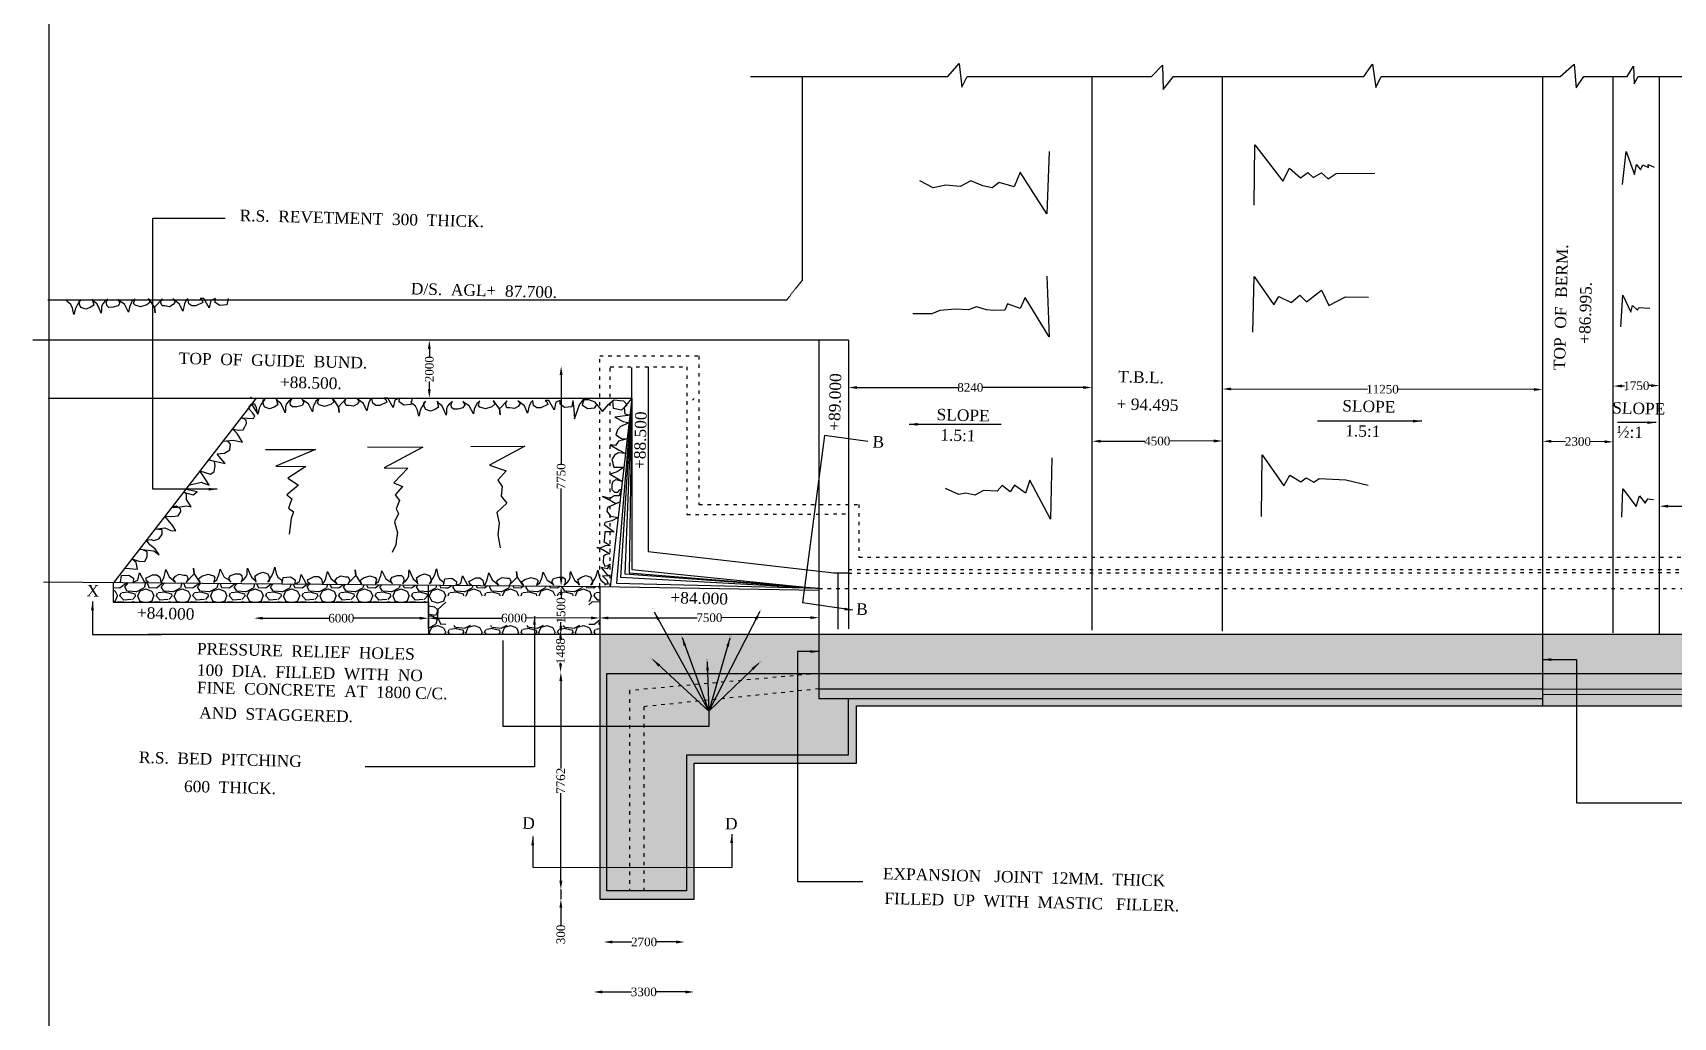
# Model space of a CAD drawing. Header units: millimetres. Extents: x 4961 to 197786, y 4930 to 111590.
# Drawn here: x 4961 to 62087, y 38683 to 72947 of the extents above; entities that cross this region are included whole.
import ezdxf

# ---------------------------------------------------------------- set-up
doc = ezdxf.new("R2010")
doc.units = ezdxf.units.MM
doc.linetypes.add('ACAD_ISO02W100', pattern=[15, 12, -3])
doc.linetypes.add('ACAD_ISO03W100', pattern=[30, 12, -18])
for name, color, linetype in [('DIM', 5, 'Continuous'), ('DOT LINE', 3, 'Continuous'), ('dwg', 20, 'Continuous'), ('HATCH', 2, 'Continuous'), ('TEXT', 7, 'Continuous')]:
    doc.layers.add(name, color=color, linetype=linetype)
doc.layers.add('TITLE', color=7, linetype='Continuous', lineweight=30)
doc.styles.get("Standard").update_dxf_attribs({"font": 'TIMES.TTF', "height": 300})
doc.dimstyles.new('ISO-25', dxfattribs={"dimtxt": 300, "dimasz": 300, "dimexe": 1.265, "dimexo": 0.625, "dimtad": 0, "dimdec": 1, "dimtxsty": 'Standard', "dimcen": 2.5, "dimse1": 1, "dimse2": 1, "dimclre": 5, "dimclrt": 4, "dimadec": 0, "dimazin": 0, "dimtfac": 1, "dimtdec": 1, "dimtmove": 0, "dimatfit": 3, "dimfxl": 1, "dimarcsym": 0})
pattern_1 = [(228.0128, (914.4, 1270), (-10160.00863, -11430.01404), [170.86, -16915.25]), (184.9697, (800.1, 1143), (15240.024653, 1269.99104), [293.202, -29027]), (132.5104, (508, 1117.6), (12699.99076, -13970.01365), [206.74, -20467.35]), (267.2737, (12.7, 800.1), (1269.994485, 25399.991827), [267.002, -26433.2]), (292.8337, (0, 533.4), (-6350.01803, 15240.008665), [261.817, -25919.9]), (357.2737, (101.6, 292.1), (-25399.991827, 1269.994485), [267.002, -26433.2]), (37.6942, (368.3, 279.4), (-16510.01043, -12699.98868), [353.097, -34956.55]), (72.2553, (647.7, 495.3), (8890.017783, 27940.008103), [333.36, -33002.65]), (121.4296, (749.3, 812.8), (-10160.00262, 16509.98058), [267.906, -26522.75]), (175.2364, (609.6, 1041.4), (13969.98903, -1269.98808), [305.856, -14986.95]), (222.3974, (304.8, 1066.8), (-15240.00046, -13969.981825), [395.539, -39158.4]), (138.8141, (1270, 787.4), (-8889.99434, 7619.98828), [135.002, -13365.3]), (171.4692, (1168.4, 876.3), (16509.9748, -2540.0064), [256.841, -25427.3]), (225, (914.4, 914.4), (-3e-13, -1269.999), [179.605, -1616.445]), (203.1986, (825.5, 1066.8), (6350.0214, 2540.01114), [96.72, -9575.3]), (291.8014, (736.6, 1028.7), (-1270.0009, 3810.0025), [136.783, -6702.4]), (30.9638, (787.4, 901.7), (3809.996, 2540.002), [222.16, -7183.15]), (161.5651, (977.9, 1016), (2540.0012, -1269.998), [160.643, -3855.45]), (16.3895, (0, 1028.7), (12700.00701, 3809.992075), [225.044, -22279.4]), (70.3462, (215.9, 1092.2), (-5079.98584, -13969.98024), [188.8, -18691.1]), (293.1986, (977.9, 1270), (-2540.01114, 6350.0214), [193.44, -9478.6]), (343.6105, (1054.1, 1092.2), (-12700.00701, 3809.992075), [225.044, -22279.4]), (339.444, (0, 241.3), (-6350.0079, 2539.9969), [217.018, -10633.85]), (294.7751, (203.2, 165.1), (-6349.9852, 13969.99351), [181.836, -18001.8]), (66.8014, (990.6, 0), (2540.01114, 6350.0214), [193.44, -9478.6]), (17.354, (1066.8, 177.8), (-16510.00089, -5079.99234), [212.892, -21076.2]), (69.444, (368.3, 0), (-2539.9969, -6350.0079), [108.51, -10742.4]), (101.3099, (914.4, 0), (-1269.9937, 5079.9837), [64.758, -6411]), (165.9638, (901.7, 63.5), (3810.0027, -1269.9978), [261.817, -4974.525]), (186.009, (647.7, 127), (12699.98127, 1269.997034), [242.633, -24020.7]), (303.6901, (787.4, 787.4), (-1270.0004, 2539.9975), [183.162, -4395.89]), (353.1572, (889, 635), (21590.00893, -2540.011376), [319.779, -31658]), (60.9454, (1206.5, 596.9), (-5079.98818, -8889.9788), [130.754, -12944.7]), (90, (1270, 711.2), (-1270, 1270), [76.2, -1193.8]), (120.2564, (622.3, 165.1), (5079.98923, -8889.99552), [176.434, -17466.95]), (48.0128, (533.4, 317.5), (10160.00863, 11430.01404), [341.721, -16744.4]), (0, (762, 571.5), (1270, 1270), [330.2, -939.8]), (325.3048, (1092.2, 571.5), (-12699.978, 8890.00085), [200.805, -19879.65]), (254.0546, (1257.3, 457.2), (-1270.00324, -5080.0121), [184.915, -9060.85]), (207.646, (1206.5, 279.4), (-24129.991525, -12700.007987), [301.072, -29806.25]), (175.4261, (939.8, 139.7), (-16510.003802, 1269.993856), [318.514, -31532.9]), (175.4261, (939.8, 139.7), (-16510.003802, 1269.993856), [318.514, -31532.9])]
pattern_2 = [(50, (0, 0), (546.554, -47.8173), [57.15, -628.65]), (355, (0, 0), (-105.7285, 573.17), [45.72, -502.92]), (100.451, (45.55, -4), (440.8275, 525.35), [48.57, -534.27]), (46.1842, (0, 152.4), (813.237, -126.127), [85.725, -942.975]), (96.6356, (67.8, 141.9), (712.213, 742.277), [72.855, -801.405]), (351.184, (0, 152.4), (712.214, 742.275), [68.58, -754.38]), (21, (76.2, 114.3), (454.8446, -306.7966), [57.15, -628.65]), (326, (76.2, 114.3), (185.406, 552.564), [45.72, -502.92]), (71.4514, (114.1, 88.73), (640.2495, 245.7686), [48.57, -534.27]), (37.5, (0, 0), (9.2658, 253.6651), [0, -496.824, 0, -510.54, 0, -504.825]), (7.5, (0, 0), (200.459, 300.5417), [0, -291.084, 0, -485.394, 0, -192.405]), (327.5, (-169.93, 0), (406.7718, -17.18623), [0, -190.5, 0, -594.36, 0, -788.67]), (317.5, (-246.13, 0), (444.3875, 76.2795), [0, -247.65, 0, -394.716, 0, -560.07])]

# ---------------------------------------------------------------- blocks, each defined once
blk = doc.blocks.new('*D42')
at = {"layer": 'Defpoints', "color": 0}
for p in [(18770, 62244), (18770, 60234), (18770, 60234)]:
    blk.add_point(p, dxfattribs=at)
at = {"layer": 'DIM', "color": 0, "lineweight": -2}
for p, q in [((18770, 61944), (18770, 61670)), ((18770, 60534), (18770, 60808))]:
    blk.add_line(p, q, dxfattribs=at)
at = {"layer": 'DIM', "color": 0}
for points in [[(18720, 61944), (18820, 61944), (18770, 62244)], [(18720, 60534), (18820, 60534), (18770, 60234)]]:
    blk.add_solid(points, dxfattribs=at)
at = {"layer": 'DIM', "color": 4, "insert": (18770, 61239), "char_height": 300, "attachment_point": 5, "rotation": 90}
blk.add_mtext('2000', dxfattribs=at)
blk = doc.blocks.new('*D43')
at = {"layer": 'Defpoints', "color": 0}
for p in [(12670, 52570), (18737, 52570), (18737, 52570)]:
    blk.add_point(p, dxfattribs=at)
at = {"layer": 'DIM', "color": 0, "lineweight": -2}
for p, q in [((12970, 52570), (15277, 52570)), ((18437, 52570), (16130, 52570))]:
    blk.add_line(p, q, dxfattribs=at)
at = {"layer": 'DIM', "color": 0}
for points in [[(12970, 52620), (12970, 52520), (12670, 52570)], [(18437, 52620), (18437, 52520), (18737, 52570)]]:
    blk.add_solid(points, dxfattribs=at)
at = {"layer": 'DIM', "color": 4, "insert": (15704, 52570), "char_height": 300, "attachment_point": 5}
blk.add_mtext('6000', dxfattribs=at)
blk = doc.blocks.new('*D44')
at = {"layer": 'Defpoints', "color": 0}
for p in [(18737, 52570), (24703, 52580), (24703, 52580)]:
    blk.add_point(p, dxfattribs=at)
at = {"layer": 'DIM', "color": 0, "lineweight": -2}
for p, q in [((19037, 52571), (21294, 52574)), ((24403, 52579), (22147, 52576))]:
    blk.add_line(p, q, dxfattribs=at)
at = {"layer": 'DIM', "color": 0}
for points in [[(19037, 52621), (19037, 52521), (18737, 52570)], [(24403, 52629), (24404, 52529), (24703, 52580)]]:
    blk.add_solid(points, dxfattribs=at)
at = {"layer": 'DIM', "color": 4, "insert": (21720, 52575), "char_height": 300, "attachment_point": 5, "rotation": 0.096}
blk.add_mtext('6000', dxfattribs=at)
blk = doc.blocks.new('*D45')
at = {"layer": 'Defpoints', "color": 0}
for p in [(23360, 61340), (23360, 61340), (23360, 53681)]:
    blk.add_point(p, dxfattribs=at)
at = {"layer": 'DIM', "color": 0, "lineweight": -2}
for p, q in [((23360, 61040), (23360, 57938)), ((23360, 53981), (23360, 57083))]:
    blk.add_line(p, q, dxfattribs=at)
at = {"layer": 'DIM', "color": 0}
for points in [[(23310, 61040), (23410, 61040), (23360, 61340)], [(23310, 53981), (23410, 53981), (23360, 53681)]]:
    blk.add_solid(points, dxfattribs=at)
at = {"layer": 'DIM', "color": 4, "insert": (23360, 57510), "char_height": 300, "attachment_point": 5, "rotation": 90}
blk.add_mtext('7750', dxfattribs=at)
blk = doc.blocks.new('*D46')
at = {"layer": 'Defpoints', "color": 0}
for p in [(23360, 53681), (23360, 53681), (23350, 52000)]:
    blk.add_point(p, dxfattribs=at)
at = {"layer": 'DIM', "color": 0, "lineweight": -2}
for p, q in [((23358, 53381), (23357, 53250)), ((23352, 52300), (23353, 52431))]:
    blk.add_line(p, q, dxfattribs=at)
at = {"layer": 'DIM', "color": 0}
for points in [[(23308, 53381), (23408, 53380), (23360, 53681)], [(23302, 52300), (23402, 52300), (23350, 52000)]]:
    blk.add_solid(points, dxfattribs=at)
at = {"layer": 'DIM', "color": 4, "insert": (23355, 52840), "char_height": 300, "attachment_point": 5, "rotation": 89.6591}
blk.add_mtext('1500', dxfattribs=at)
blk = doc.blocks.new('*D47')
at = {"layer": 'Defpoints', "color": 0}
for p in [(23351, 52158), (23340, 50690), (23351, 50690)]:
    blk.add_point(p, dxfattribs=at)
at = {"layer": 'DIM', "color": 0, "lineweight": -2}
for p, q in [((23340, 51858), (23340, 51829)), ((23340, 50990), (23340, 51019))]:
    blk.add_line(p, q, dxfattribs=at)
at = {"layer": 'DIM', "color": 0}
for points in [[(23290, 51858), (23390, 51858), (23340, 52158)], [(23290, 50990), (23390, 50990), (23340, 50690)]]:
    blk.add_solid(points, dxfattribs=at)
at = {"layer": 'DIM', "color": 4, "insert": (23340, 51424), "char_height": 300, "attachment_point": 5, "rotation": 90}
blk.add_mtext('1488', dxfattribs=at)
blk = doc.blocks.new('*D48')
at = {"layer": 'Defpoints', "color": 0}
for p in [(23340, 50690), (23340, 43130), (23350, 43130)]:
    blk.add_point(p, dxfattribs=at)
at = {"layer": 'DIM', "color": 0, "lineweight": -2}
for p, q in [((23350, 50390), (23350, 47336)), ((23350, 43430), (23350, 46484))]:
    blk.add_line(p, q, dxfattribs=at)
at = {"layer": 'DIM', "color": 0}
for points in [[(23300, 50390), (23400, 50390), (23350, 50690)], [(23300, 43430), (23400, 43430), (23350, 43130)]]:
    blk.add_solid(points, dxfattribs=at)
at = {"layer": 'DIM', "color": 4, "insert": (23350, 46910), "char_height": 300, "attachment_point": 5, "rotation": 90}
blk.add_mtext('7762', dxfattribs=at)
blk = doc.blocks.new('*D49')
at = {"layer": 'Defpoints', "color": 0}
for p in [(23350, 43130), (23350, 42790), (23350, 42790)]:
    blk.add_point(p, dxfattribs=at)
at = {"layer": 'DIM', "color": 0, "lineweight": -2}
for p, q in [((23350, 43430), (23350, 43730)), ((23350, 43130), (23350, 42790)), ((23350, 42490), (23350, 41880))]:
    blk.add_line(p, q, dxfattribs=at)
at = {"layer": 'DIM', "color": 0}
for points in [[(23300, 43430), (23400, 43430), (23350, 43130)], [(23300, 42490), (23400, 42490), (23350, 42790)]]:
    blk.add_solid(points, dxfattribs=at)
at = {"layer": 'DIM', "color": 4, "insert": (23350, 41564), "char_height": 300, "attachment_point": 5, "rotation": 90}
blk.add_mtext('300', dxfattribs=at)
blk = doc.blocks.new('*D50')
at = {"layer": 'Defpoints', "color": 0}
for p in [(24840, 41300), (27660, 41300), (27660, 41300)]:
    blk.add_point(p, dxfattribs=at)
at = {"layer": 'DIM', "color": 0, "lineweight": -2}
for p, q in [((25140, 41300), (25819, 41300)), ((27360, 41300), (26681, 41300))]:
    blk.add_line(p, q, dxfattribs=at)
at = {"layer": 'DIM', "color": 0}
for points in [[(25140, 41350), (25140, 41250), (24840, 41300)], [(27360, 41350), (27360, 41250), (27660, 41300)]]:
    blk.add_solid(points, dxfattribs=at)
at = {"layer": 'DIM', "color": 4, "insert": (26250, 41300), "char_height": 300, "attachment_point": 5}
blk.add_mtext('2700', dxfattribs=at)
blk = doc.blocks.new('*D51')
at = {"layer": 'Defpoints', "color": 0}
for p in [(24490, 39580), (27990, 39580), (27990, 39560)]:
    blk.add_point(p, dxfattribs=at)
at = {"layer": 'DIM', "color": 0, "lineweight": -2}
for p, q in [((24790, 39560), (25813, 39560)), ((27690, 39560), (26667, 39560))]:
    blk.add_line(p, q, dxfattribs=at)
at = {"layer": 'DIM', "color": 0}
for points in [[(24790, 39610), (24790, 39510), (24490, 39560)], [(27690, 39610), (27690, 39510), (27990, 39560)]]:
    blk.add_solid(points, dxfattribs=at)
at = {"layer": 'DIM', "color": 4, "insert": (26240, 39560), "char_height": 300, "attachment_point": 5}
blk.add_mtext('3300', dxfattribs=at)
blk = doc.blocks.new('*D52')
at = {"layer": 'Defpoints', "color": 0}
for p in [(24703, 52580), (32340, 52590), (32340, 52590)]:
    blk.add_point(p, dxfattribs=at)
at = {"layer": 'DIM', "color": 0, "lineweight": -2}
for p, q in [((25003, 52580), (28094, 52584)), ((32040, 52590), (28949, 52585))]:
    blk.add_line(p, q, dxfattribs=at)
at = {"layer": 'DIM', "color": 0}
for points in [[(25003, 52630), (25004, 52530), (24703, 52580)], [(32040, 52640), (32040, 52540), (32340, 52590)]]:
    blk.add_solid(points, dxfattribs=at)
at = {"layer": 'DIM', "color": 4, "insert": (28522, 52585), "char_height": 300, "attachment_point": 5, "rotation": 0.075}
blk.add_mtext('7500', dxfattribs=at)
blk = doc.blocks.new('*D53')
at = {"layer": 'Defpoints', "color": 0}
for p in [(33368, 60600), (41850, 60600), (41850, 60600)]:
    blk.add_point(p, dxfattribs=at)
at = {"layer": 'DIM', "color": 0, "lineweight": -2}
for p, q in [((33668, 60600), (37187, 60600)), ((41550, 60600), (38031, 60600))]:
    blk.add_line(p, q, dxfattribs=at)
at = {"layer": 'DIM', "color": 0}
for points in [[(33668, 60650), (33668, 60550), (33368, 60600)], [(41550, 60650), (41550, 60550), (41850, 60600)]]:
    blk.add_solid(points, dxfattribs=at)
at = {"layer": 'DIM', "color": 4, "insert": (37609, 60600), "char_height": 300, "attachment_point": 5}
blk.add_mtext('8240', dxfattribs=at)
blk = doc.blocks.new('*D54')
at = {"layer": 'Defpoints', "color": 0}
for p in [(41850, 58720), (46390, 58740), (46390, 58730)]:
    blk.add_point(p, dxfattribs=at)
at = {"layer": 'DIM', "color": 0, "lineweight": -2}
for p, q in [((42150, 58731), (43688, 58734)), ((46090, 58739), (44552, 58736))]:
    blk.add_line(p, q, dxfattribs=at)
at = {"layer": 'DIM', "color": 0}
for points in [[(42150, 58781), (42150, 58681), (41850, 58730)], [(46090, 58789), (46090, 58689), (46390, 58740)]]:
    blk.add_solid(points, dxfattribs=at)
at = {"layer": 'DIM', "color": 4, "insert": (44120, 58735), "char_height": 300, "attachment_point": 5, "rotation": 0.1262}
blk.add_mtext('4500', dxfattribs=at)
blk = doc.blocks.new('*D55')
at = {"layer": 'Defpoints', "color": 0}
for p in [(46390, 60550), (57540, 60530), (57540, 60530)]:
    blk.add_point(p, dxfattribs=at)
at = {"layer": 'DIM', "color": 0, "lineweight": -2}
for p, q in [((46690, 60549), (51445, 60541)), ((57240, 60531), (52485, 60539))]:
    blk.add_line(p, q, dxfattribs=at)
at = {"layer": 'DIM', "color": 0}
for points in [[(46690, 60599), (46690, 60499), (46390, 60550)], [(57240, 60581), (57240, 60481), (57540, 60530)]]:
    blk.add_solid(points, dxfattribs=at)
at = {"layer": 'DIM', "color": 4, "insert": (51965, 60540), "char_height": 300, "attachment_point": 5, "rotation": 359.8972}
blk.add_mtext('11250', dxfattribs=at)
blk = doc.blocks.new('*D56')
at = {"layer": 'Defpoints', "color": 0}
for p in [(57540, 58730), (60000, 58710), (60000, 58710)]:
    blk.add_point(p, dxfattribs=at)
at = {"layer": 'DIM', "color": 0, "lineweight": -2}
for p, q in [((57840, 58728), (58339, 58724)), ((59700, 58712), (59201, 58716))]:
    blk.add_line(p, q, dxfattribs=at)
at = {"layer": 'DIM', "color": 0}
for points in [[(57840, 58778), (57840, 58678), (57540, 58730)], [(59700, 58762), (59700, 58662), (60000, 58710)]]:
    blk.add_solid(points, dxfattribs=at)
at = {"layer": 'DIM', "color": 4, "insert": (58770, 58720), "char_height": 300, "attachment_point": 5, "rotation": 359.5342}
blk.add_mtext('2300', dxfattribs=at)
blk = doc.blocks.new('*D57')
at = {"layer": 'Defpoints', "color": 0}
for p in [(60000, 60650), (61610, 60670), (61610, 60670)]:
    blk.add_point(p, dxfattribs=at)
at = {"layer": 'DIM', "color": 0, "lineweight": -2}
for p, q in [((60300, 60654), (60395, 60655)), ((61310, 60666), (61215, 60665))]:
    blk.add_line(p, q, dxfattribs=at)
at = {"layer": 'DIM', "color": 0}
for points in [[(60299, 60704), (60301, 60604), (60000, 60650)], [(61309, 60716), (61311, 60616), (61610, 60670)]]:
    blk.add_solid(points, dxfattribs=at)
at = {"layer": 'DIM', "color": 4, "insert": (60805, 60660), "char_height": 300, "attachment_point": 5, "rotation": 0.7117}
blk.add_mtext('1750', dxfattribs=at)
blk = doc.blocks.new('*D61')
at = {"layer": 'Defpoints', "color": 0}
for p in [(61610, 56470), (69460, 56460), (69460, 56460)]:
    blk.add_point(p, dxfattribs=at)
at = {"layer": 'DIM', "color": 0, "lineweight": -2}
for p, q in [((61910, 56470), (65113, 56466)), ((69160, 56460), (65957, 56464))]:
    blk.add_line(p, q, dxfattribs=at)
at = {"layer": 'DIM', "color": 0}
for points in [[(61910, 56520), (61910, 56420), (61610, 56470)], [(69160, 56510), (69160, 56410), (69460, 56460)]]:
    blk.add_solid(points, dxfattribs=at)
at = {"layer": 'DIM', "color": 4, "insert": (65535, 56465), "char_height": 300, "attachment_point": 5, "rotation": 359.927}
blk.add_mtext('8000', dxfattribs=at)

msp = doc.modelspace()

# ---------------------------------------------------------------- hatches: boundary and pattern name
at = {"layer": 'HATCH', "ltscale": 15}
h = msp.add_hatch(dxfattribs=at)
h.set_pattern_fill('GRAVEL', color=256, scale=50, style=0)
h.set_pattern_definition(pattern_1)
h.paths.add_polyline_path([(7779.6, 53818.87), (7757.99, 53790.89), (7757.99, 53128.79), (18737.19, 53128.79), (18737.19, 53721.65)])
h = msp.add_hatch(dxfattribs=at)
h.set_pattern_fill('GRAVEL', color=256, scale=50, style=0)
h.set_pattern_definition(pattern_1)
h.paths.add_polyline_path([(19349.97, 53716.21), (18737.19, 53721.65), (18737.19, 52209.56), (18737.19, 52000), (19350, 52000)])
h.paths.add_polyline_path([(24703.45, 53668.71), (19349.97, 53716.21), (19349.97, 53350), (24330, 53350), (24330, 52320), (19349.99, 52320), (19350, 52000), (24703.45, 52000)])
h = msp.add_hatch(dxfattribs=at)
h.set_pattern_fill('AR-CONC', color=256, scale=3, style=0)
h.set_pattern_definition(pattern_2)
h.paths.add_polyline_path([(33350, 47800), (33350, 49780), (32340, 49780), (32340, 50110), (26240, 49490), (26240, 43080), (27720, 43080), (27720, 47800)], flags=17)
h.paths.add_polyline_path([(25740, 48800), (26240, 48800), (26240, 49490), (32340, 50110), (32340, 50640), (32230, 50640), (25740, 50050)])
h.paths.add_polyline_path([(25740, 50050), (32230, 50640), (24950, 50640), (24950, 48800), (25740, 48800)], flags=17)
h.paths.add_polyline_path([(24703.45, 48800), (24950, 48800), (24950, 50640), (32230, 50640), (32340, 50650), (32340, 52000), (24703.45, 52000)])
h.paths.add_polyline_path([(25740, 43080), (25740, 48800), (24950, 48800), (24950, 43080)], flags=17)
h.paths.add_polyline_path([(26240, 43080), (26240, 48800), (25740, 48800), (25740, 43080)], flags=17)
h.paths.add_polyline_path([(27990, 42790), (27990, 47530), (33650, 47530), (33650, 49520), (57450, 49520), (73710, 49520), (73710, 50640), (57370, 50640), (32470, 50640), (32340, 50640), (32340, 49780), (33350, 49780), (33350, 47800), (27720, 47800), (27720, 43080), (24950, 43080), (24950, 48800), (24703.45, 48800), (24703.45, 42790)])
h = msp.add_hatch(dxfattribs=at)
h.set_pattern_fill('AR-CONC', color=256, scale=3, style=0)
h.set_pattern_definition(pattern_2)
h.paths.add_polyline_path([(73710, 52000), (24703.45, 52000), (24703.45, 42790), (27990, 42790), (27990, 47530), (33650, 47530), (33650, 49520), (57450, 49520), (73710, 49520)])
h.paths.add_polyline_path([(62722.63, 49950.81), (62737.42, 50742.42), (63192.53, 50733.92), (63177.74, 49942.31)], flags=24)
h.paths.add_polyline_path([(63672.57, 50409), (63672.6, 49619.86), (63217.41, 49619.84), (63217.38, 50408.99)], flags=24)

# ---------------------------------------------------------------- linework, layer by layer
at = {"layer": 'DIM'}
for points in [[(9140, 66500), (11660, 66500)], [(34040, 58720), (32530, 58930), (31770, 53100)], [(28500, 49330), (28500, 48800), (21340, 48800), (21340, 51800)], [(58720, 46140), (79370, 46140)], [(31590, 43410), (33870, 43410)]]:
    msp.add_lwpolyline(points, dxfattribs=at)
at = {"layer": 'DOT LINE', "linetype": 'ACAD_ISO03W100', "ltscale": 10}
for points in [[(24703.45, 61700), (28160, 61700), (28160, 56530), (33730, 56530), (33730, 54700), (94460, 54700), (94460, 56620), (100330, 57270), (100330, 60420), (103650, 60420)], [(24703.45, 53668.71), (24703.45, 61700)], [(25071.99, 53662.59), (25071.99, 61320), (27740, 61320), (27740, 56180), (33368.01, 56200), (33368.01, 54270), (94790, 54270)], [(33368.01, 54140), (95839.99, 54181.83)], [(32340, 53609.77), (95838.71, 53609.77)], [(32340, 50650), (25740, 50050), (25740, 43080)], [(32340, 50110), (26240, 49490), (26240, 43080)]]:
    msp.add_lwpolyline(points, dxfattribs=at)
at = {"layer": 'dwg', "linetype": 'ACAD_ISO02W100'}
for points in [[(31750.08, 71429.31), (31750.08, 64322.3), (31201.83, 63636.96), (5477.31, 63636.96)], [(33368.01, 62244.35), (4960.84, 62244.35)], [(33368.01, 62244.35), (33368.01, 52187.32)], [(25825.15, 60234.46), (25825.15, 61295.8)]]:
    msp.add_lwpolyline(points, dxfattribs=at)
at = {"layer": 'dwg'}
for points in [[(24703.45, 53668.71), (24703.45, 42790), (27990, 42790), (27990, 47530), (33650, 47530), (33650, 49520), (57450, 49520), (73710, 49520), (73710, 71429.31)], [(29950.17, 71429.31), (36830, 71429.31)], [(37500, 71429.31), (43920, 71429.31)], [(41850, 52150), (41850, 71429.31)], [(44680, 71429.31), (51310, 71429.31)], [(46390, 52120), (46390, 71429.31)], [(51920, 71429.31), (58150, 71429.31)], [(57540, 71429.31), (57540, 49520)], [(58970, 71429.31), (60490, 71429.31)], [(60000, 52060), (60000, 71429.31)], [(60870, 71429.31), (65490, 71429.31)], [(61610, 52010), (61610, 71429.31)], [(32340, 62244.35), (32340, 49780), (57540, 49780)], [(26391.81, 61325.14), (26391.81, 54893.9), (32857.11, 54151.68)], [(5494.38, 60234.46), (25825.15, 60234.46)], [(12736.55, 60234.46), (7757.99, 53790.89), (7757.99, 53128.79), (18737.19, 53128.79), (18737.19, 52209.56), (18737.19, 53721.65)], [(25825.15, 60234.46), (25071.99, 53662.59)], [(25825.15, 60234.46), (25285.72, 53791.99), (32340, 53613.03)], [(25825.15, 60234.46), (25422.18, 54001.9), (32340, 53611.69)], [(25825.15, 60234.46), (25577.3, 54116.17), (32340, 53610.9)], [(25825.15, 60234.46), (25729.7, 54144.27), (32340, 53610.64)], [(25825.15, 60234.46), (25825.15, 54267.03), (32340, 53609.77)], [(5331.48, 53840.59), (24703.45, 53668.71)], [(32857.11, 54151.68), (33368.01, 54151.68)], [(33000, 54151.68), (33000, 52190)], [(24703.45, 53668.71), (32340, 53541.74)], [(94410, 52000), (8980, 52000)], [(33350, 49780), (33350, 47800), (27720, 47800), (27720, 43080), (24950, 43080), (24950, 50640), (32470, 50640), (57370, 50640), (95830, 50640)], [(32340, 50110), (57540, 50110)], [(57540, 50110), (73710, 50090)], [(57540, 49930), (73710, 49920)]]:
    msp.add_lwpolyline(points, dxfattribs=at)
at = {"layer": 'dwg', "ltscale": 15}
for points in [[(36830, 71429.31), (37220, 71880), (37310, 71050), (37500, 71429.31)], [(43920, 71429.31), (44300, 71820), (44330, 70970), (44680, 71429.31)], [(51310, 71429.31), (51620, 71860), (51730, 71040), (51920, 71429.31)], [(58150, 71429.31), (58640, 71850), (58710, 71030), (58970, 71429.31)], [(60490, 71429.31), (60710, 71790), (60730, 71170), (60870, 71429.31)], [(18737.19, 52209.56), (18737.19, 52000)]]:
    msp.add_lwpolyline(points, dxfattribs=at)
at = {"layer": 'HATCH'}
for points in [[(40360, 68820), (40270, 66650), (39340, 68100), (39140, 67590), (38620, 67740), (38370, 67550), (38040, 67620), (37630, 67800), (37260, 67600), (36760, 67640), (36320, 67550), (35850, 67800)], [(47490, 66950), (47520, 69050), (48490, 67780), (48730, 68230), (49110, 67900), (49360, 68090), (49550, 67910), (49840, 68070), (50070, 67860), (50350, 68050), (51700, 68060)], [(60320, 67670), (60450, 68820), (60740, 68020), (60810, 68360), (60950, 68180), (61030, 68350), (61230, 68260), (61220, 68360), (61420, 68270)], [(40280, 64480), (40360, 62360), (39520, 63730), (39350, 63350), (38900, 63510), (38810, 63290), (38420, 63280), (38170, 63310), (37830, 63410), (37550, 63300), (37090, 63330), (36550, 63280), (36270, 63170), (35610, 63160)], [(47450, 62530), (47500, 64470), (48180, 63480), (48350, 63770), (48780, 63560), (49080, 63820), (49320, 63580), (49840, 63990), (50090, 63450), (50680, 63760), (51480, 63740)], [(60260, 62710), (60330, 63820), (60610, 63220), (60670, 63450), (60840, 63290), (60890, 63380), (61270, 63360)], [(13070, 58440), (14810, 58440), (13420, 57860), (14470, 57850), (13840, 57450), (14210, 57200), (13810, 56870), (13980, 56730), (13870, 56400), (14040, 56270), (13960, 56040), (13890, 55500)], [(16620, 58540), (18540, 58520), (17200, 57810), (18020, 57790), (17530, 57280), (17840, 57160), (17580, 56860), (17730, 56670), (17610, 56380), (17700, 56210), (17560, 55920), (17660, 55540), (17630, 55340), (17600, 55120), (17470, 54860)], [(20220, 58550), (22100, 58560), (20860, 57900), (21450, 57700), (21160, 57370), (21310, 57160), (21270, 56820), (21470, 56570), (21120, 56250), (21200, 55880), (21150, 55470), (21240, 55020)], [(40450, 58150), (40400, 56020), (39680, 57380), (39530, 56920), (39150, 57200), (39000, 56970), (38720, 57190), (38550, 56990), (38070, 57020), (37770, 56850), (37450, 56920), (37210, 56880), (36740, 57080)], [(47750, 56110), (47770, 58260), (48530, 57180), (48740, 57550), (49120, 57320), (49300, 57460), (49570, 57310), (49760, 57430), (50690, 57390), (51470, 57200)], [(60300, 56090), (60330, 57070), (60800, 56460), (60910, 56830), (61110, 56580), (61210, 56720), (61400, 56700)]]:
    msp.add_lwpolyline(points, dxfattribs=at)
at = {"layer": 'HATCH', "ltscale": 15}
for points in [[(11761.81, 63699.73), (11723.18, 63476.57), (11473.3, 63455.04), (11312.63, 63564.05), (11321.82, 63697.03), (11162.21, 63633.13), (11103.8, 63372.77), (10921.82, 63694.58), (10791.83, 63693.78), (10852.09, 63651.23), (10882.64, 63561.41), (10643.38, 63439.94), (10503.38, 63439.08), (10392.9, 63518.41), (10361.83, 63691.14), (10302.16, 63637.85), (10242.96, 63507.49), (10184.49, 63257.12), (10072.96, 63506.44), (9841.84, 63687.95), (9922.47, 63585.52), (9853.09, 63485.09), (9723.52, 63414.3), (9563.34, 63443.31), (9463.34, 63442.7), (9422.73, 63542.45), (9442.12, 63642.57), (9471.85, 63685.68), (9203.59, 63401.11), (9224.82, 63201.23), (9203.59, 63401.11), (9022, 63660), (8981.86, 63682.67), (9042.55, 63570.12), (8933.11, 63479.45), (8713.54, 63408.1), (8523.18, 63466.93), (8472.81, 63526.62), (8512.01, 63656.87), (8521.87, 63679.85), (8412.38, 63596.25), (8323.61, 63395.71), (8294.65, 63225.52), (8152.94, 63504.66), (7992.33, 63603.68), (7921.88, 63676.17), (7992.7, 63543.68), (7933.31, 63443.31), (7753.62, 63392.21), (7603.62, 63391.29), (7533.26, 63450.86), (7522.58, 63560.79), (7542.21, 63620.91), (7571.89, 63674.02), (7462.46, 63580.42), (7392.95, 63500), (7353.57, 63399.75), (7354.24, 63289.75), (7344.86, 63189.69), (7284, 63329.32), (7202.96, 63498.83), (7112.47, 63578.28), (7031.9, 63670.7), (7062.65, 63547.97), (7083.14, 63468.09), (6963.64, 63387.36), (6804.01, 63326.38), (6633.64, 63385.33), (6593.15, 63465.09), (6572.48, 63574.96), (6582.11, 63635.02), (6631.91, 63668.25), (6513.03, 63484.6), (6443.83, 63354.17), (6395.12, 63143.87), (6343.77, 63363.55), (6282.97, 63493.18), (6152.36, 63592.38), (6131.91, 63665.18)], [(10397.19, 57206.72), (10820, 57310), (11100, 57200), (11010, 57350), (10774.55, 57695.12), (11150, 57580), (11280, 57680), (11310, 57880), (11290, 58030), (11072.74, 58081.06), (11510, 57990), (11660, 57950), (11450, 58200), (11380, 58290), (11640, 58320), (11820, 58430), (11850, 58630), (11760, 58720), (11576.33, 58732.83), (11950, 58770), (12260, 58700), (12080, 59000), (11990, 59090), (11907.73, 59161.75), (12110, 59110), (12290, 59130), (12350, 59230), (12400, 59350), (12390, 59460), (12310, 59510), (12201.53, 59542), (12650, 59520), (12690, 59610), (12610, 59720), (12510, 59830), (12499.72, 59927.94), (12574.71, 60025), (12800.15, 59676.04)], [(12570, 60234.46), (12559.78, 60270.86)], [(18166.84, 60231.91), (18128.21, 60008.75), (17878.34, 59987.21), (17717.67, 60096.23), (17726.85, 60229.21), (17567.24, 60165.31), (17508.84, 59904.94), (17326.86, 60226.75), (17196.86, 60225.95), (17257.12, 60183.4), (17287.67, 60093.59), (17048.41, 59972.12), (16908.42, 59971.26), (16797.93, 60050.58), (16766.87, 60223.32), (16707.19, 60170.03), (16647.99, 60039.66), (16589.53, 59789.3), (16478, 60038.62), (16246.88, 60220.12), (16327.51, 60117.7), (16258.12, 60017.27), (16128.55, 59946.47), (15968.37, 59975.49), (15868.37, 59974.88), (15827.76, 60074.63), (15847.15, 60174.75), (15876.88, 60217.85), (15608.63, 59933.28), (15629.85, 59733.41), (15608.63, 59933.28), (15427.03, 60192.17), (15386.89, 60214.85), (15447.59, 60102.3), (15338.14, 60011.62), (15118.57, 59940.27), (14928.21, 59999.11), (14877.84, 60058.8), (14917.04, 60189.04), (14926.9, 60212.02), (14817.41, 60128.43), (14728.64, 59927.88), (14699.69, 59757.7), (14557.97, 60036.84), (14397.36, 60135.85), (14326.91, 60208.34), (14397.73, 60075.85), (14338.34, 59975.49), (14158.65, 59924.38), (14008.66, 59923.46), (13938.29, 59983.03), (13927.61, 60092.97), (13947.25, 60153.09), (13976.92, 60206.19), (13867.49, 60112.6), (13797.98, 60032.17), (13758.6, 59931.93), (13759.27, 59821.93), (13749.89, 59721.87), (13689.03, 59861.5), (13607.99, 60031.01), (13517.5, 60110.45), (13436.93, 60202.88), (13467.68, 60080.15), (13488.17, 60000.27), (13368.67, 59919.54), (13209.04, 59858.55), (13038.67, 59917.51), (12998.18, 59997.26), (12977.51, 60107.14), (12987.14, 60167.2), (13036.94, 60200.43), (12918.06, 60016.77), (12848.86, 59886.34), (12800.15, 59676.04), (12748.8, 59895.73), (12688.01, 60025.36), (12574.71, 60025)], [(23770.71, 60153.2), (23732.08, 59930.04), (23482.21, 59908.5), (23321.53, 60017.52), (23330.72, 60150.5), (23171.11, 60086.6), (23112.7, 59826.23), (22930.73, 60148.04), (22800.73, 60147.24), (22860.99, 60104.69), (22891.54, 60014.88), (22652.28, 59893.41), (22512.29, 59892.55), (22401.8, 59971.87), (22370.74, 60144.61), (22311.06, 60091.32), (22251.86, 59960.95), (22193.4, 59710.59), (22081.86, 59959.91), (21850.75, 60141.41), (21931.38, 60038.99), (21861.99, 59938.56), (21732.42, 59867.76), (21572.24, 59896.78), (21472.24, 59896.17), (21431.63, 59995.92), (21451.02, 60096.04), (21480.75, 60139.14), (21212.49, 59854.57), (21233.72, 59654.7), (21212.49, 59854.57), (21030.9, 60113.46), (20990.76, 60136.14), (21051.45, 60023.59), (20942.01, 59932.91), (20722.44, 59861.56), (20532.08, 59920.4), (20481.71, 59980.09), (20520.91, 60110.33), (20530.77, 60133.31), (20421.28, 60049.72), (20332.51, 59849.17), (20303.55, 59678.99), (20161.84, 59958.13), (20001.23, 60057.14), (19930.78, 60129.63), (20001.6, 59997.14), (19942.21, 59896.78), (19762.52, 59845.67), (19612.52, 59844.75), (19542.16, 59904.32), (19531.48, 60014.26), (19551.11, 60074.38), (19580.79, 60127.48), (19471.36, 60033.89), (19401.85, 59953.46), (19362.47, 59853.22), (19363.14, 59743.22), (19353.76, 59643.16), (19292.9, 59782.79), (19211.86, 59952.3), (19121.37, 60031.74), (19040.8, 60124.17), (19071.55, 60001.44), (19092.04, 59921.56), (18972.54, 59840.83), (18812.91, 59779.84), (18642.54, 59838.8), (18602.05, 59918.55), (18581.38, 60028.43), (18591.01, 60088.49), (18640.81, 60121.72), (18521.93, 59938.06), (18452.73, 59807.63), (18404.02, 59597.33), (18352.67, 59817.02), (18291.87, 59946.65), (18161.26, 60045.85), (18140.82, 60118.65)], [(23770.71, 60153.2), (23800, 59850), (23820, 59510), (24000, 60000), (24170, 60234.46), (24090, 60000), (24280, 59870), (24530, 59890), (24600, 60010), (24540, 60090), (24330, 60170), (24149.26, 60173.67)], [(25825.15, 60234.46), (25560, 59905), (25580, 59690), (25775.34, 59639.55), (25230, 59570), (25520, 59420), (25725.87, 59368.18), (25430, 59240), (25320, 59130), (25270, 58950), (25460, 58820), (25662.88, 58818.52), (25360, 58730), (25250, 58580), (25071.99, 58610), (25380, 58420), (25603.41, 58299.61), (25360, 58330), (25220, 58240), (25130, 58090), (25190, 57830), (25490, 57830), (25549.86, 57832.31), (25310, 57670), (25071.99, 57590), (25300, 57440), (25492, 57327.48), (25260, 57390), (25160, 57330), (25130, 57210), (25120, 57050), (25220, 56960), (25330, 56960), (25410, 57050), (25461.72, 57063.24), (25380, 56830), (25210, 56830), (25071.99, 56740), (24800, 56810), (25130, 56640), (25260, 56560), (25410.52, 56616.5), (24980, 56420), (24950, 56300), (25080, 56120), (25348.3, 56073.63), (25120, 55960), (24890, 55900), (24860, 55830), (25210, 55580), (24960, 55580), (24880, 55580), (24870, 55370), (24850, 55240), (25071.99, 55100), (24890, 55090), (24720, 55010), (24600, 55030), (24810, 54960), (25060, 54810), (24930, 54790), (24840, 54730), (24820, 54520), (24880, 54380), (24990, 54410), (25071.99, 54460), (24960, 54290), (24750, 54330), (24950, 54090), (25071.99, 54030), (24800, 54050), (24950, 53890), (25000, 53760), (24884.61, 53755.1)], [(24600, 60010), (24800, 59760), (25010, 60010), (25190, 60170), (25530, 60140), (25660, 60000), (25460, 59810), (25180, 59870), (25164.55, 60147.38)], [(27990.41, 60215.55), (27930.73, 60162.27)], [(8160.52, 54311.87), (8610, 54280), (8560, 54510), (8409.23, 54633.77), (8650, 54560), (8860, 54550), (8940, 54720), (8940, 54880), (8790, 54950), (8672.02, 54973.89), (9180, 54910), (9360, 54780), (9220, 54990), (9040, 55120), (8915.02, 55288.4), (9080, 55310), (9180, 55280), (9350, 55330), (9460, 55480), (9460, 55650), (9211.45, 55672.06), (9560, 55720), (9770, 55620), (9940, 55610), (9840, 55790), (9680, 55980), (9557.37, 56119.76), (9800, 56110), (10020, 56130), (10120, 56280), (10100, 56380), (9960, 56470), (9798.16, 56431.42), (10004.98, 56441.08), (10330, 56480), (10470, 56450), (10310, 56700), (10310, 56900), (10206.31, 56959.67), (10420, 56900), (10540, 56860), (10690, 56970), (10260, 57060)], [(8014.61, 53828.64), (8054.61, 54051.56), (8304.61, 54071.56), (8464.61, 53961.56), (8454.61, 53828.64), (8614.61, 53891.56), (8674.61, 54151.56), (8854.61, 53828.64), (8984.61, 53828.64), (8924.61, 53871.56), (8894.61, 53961.56), (9134.61, 54081.56), (9274.61, 54081.56), (9384.61, 54001.56), (9414.61, 53828.64), (9474.61, 53881.56), (9534.61, 54011.56), (9594.61, 54261.56), (9704.61, 54011.56), (9934.61, 53828.64), (9854.61, 53931.56), (9924.61, 54031.56), (10054.61, 54101.56), (10214.61, 54071.56), (10314.61, 54071.56), (10354.61, 53971.56), (10334.61, 53871.56), (10304.61, 53828.64), (10574.61, 54111.56), (10554.61, 54311.56), (10574.61, 54111.56), (10754.61, 53851.56), (10794.61, 53828.64), (10734.61, 53941.56), (10844.61, 54031.56), (11064.61, 54101.56), (11254.61, 54041.56), (11304.61, 53981.56), (11264.61, 53851.56), (11254.61, 53828.64), (11364.61, 53911.56), (11454.61, 54111.56), (11484.61, 54281.56), (11624.61, 54001.56), (11784.61, 53901.56), (11854.61, 53828.64), (11784.61, 53961.56), (11844.61, 54061.56), (12024.61, 54111.56), (12174.61, 54111.56), (12244.61, 54051.56), (12254.61, 53941.56), (12234.61, 53881.56), (12204.61, 53828.64), (12314.61, 53921.56), (12384.61, 54001.56), (12424.61, 54101.56), (12424.61, 54211.56), (12434.61, 54311.56), (12494.61, 54171.56), (12574.61, 54001.56), (12664.61, 53921.56), (12744.61, 53828.64), (12714.61, 53951.56), (12694.61, 54031.56), (12814.61, 54111.56), (12974.61, 54171.56), (13144.61, 54111.56), (13184.61, 54031.56), (13204.61, 53921.56), (13194.61, 53861.56), (13144.61, 53828.64), (13264.61, 54011.56), (13334.61, 54141.56), (13384.61, 54351.56), (13434.61, 54131.56), (13494.61, 54001.56), (13624.61, 53901.56), (13644.61, 53828.64)], [(13644.61, 53768.64), (13684.61, 53991.56), (13934.61, 54011.56), (14094.61, 53901.56), (14084.61, 53768.64), (14244.61, 53831.56), (14304.61, 54091.56), (14484.61, 53768.64), (14614.61, 53768.64), (14554.61, 53811.56), (14524.61, 53901.56), (14764.61, 54021.56), (14904.61, 54021.56), (15014.61, 53941.56), (15044.61, 53768.64), (15104.61, 53821.56), (15164.61, 53951.56), (15224.61, 54201.56), (15334.61, 53951.56), (15564.61, 53768.64), (15484.61, 53871.56), (15554.61, 53971.56), (15684.61, 54041.56), (15844.61, 54011.56), (15944.61, 54011.56), (15984.61, 53911.56), (15964.61, 53811.56), (15934.61, 53768.64), (16204.61, 54051.56), (16184.61, 54251.56), (16204.61, 54051.56), (16384.61, 53791.56), (16424.61, 53768.64), (16364.61, 53881.56), (16474.61, 53971.56), (16694.61, 54041.56), (16884.61, 53981.56), (16934.61, 53921.56), (16894.61, 53791.56), (16884.61, 53768.64), (16994.61, 53851.56), (17084.61, 54051.56), (17114.61, 54221.56), (17254.61, 53941.56), (17414.61, 53841.56), (17484.61, 53768.64), (17414.61, 53901.56), (17474.61, 54001.56), (17654.61, 54051.56), (17804.61, 54051.56), (17874.61, 53991.56), (17884.61, 53881.56), (17864.61, 53821.56), (17834.61, 53768.64), (17944.61, 53861.56), (18014.61, 53941.56), (18054.61, 54041.56), (18054.61, 54151.56), (18064.61, 54251.56), (18124.61, 54111.56), (18204.61, 53941.56), (18294.61, 53861.56), (18374.61, 53768.64), (18344.61, 53891.56), (18324.61, 53971.56), (18444.61, 54051.56), (18604.61, 54111.56), (18774.61, 54051.56), (18814.61, 53971.56), (18834.61, 53861.56), (18824.61, 53801.56), (18774.61, 53768.64), (18894.61, 53951.56), (18964.61, 54081.56), (19014.61, 54291.56), (19064.61, 54071.56), (19124.61, 53941.56), (19254.61, 53841.56), (19274.61, 53768.64)], [(19264.61, 53718.64), (19304.61, 53941.56), (19554.61, 53961.56), (19714.61, 53851.56), (19704.61, 53718.64), (19864.61, 53781.56), (19924.61, 54041.56), (20104.61, 53718.64), (20234.61, 53718.64), (20174.61, 53761.56), (20144.61, 53851.56), (20384.61, 53971.56), (20524.61, 53971.56), (20634.61, 53891.56), (20664.61, 53718.64), (20724.61, 53771.56), (20784.61, 53901.56), (20844.61, 54151.56), (20954.61, 53901.56), (21184.61, 53718.64), (21104.61, 53821.56), (21174.61, 53921.56), (21304.61, 53991.56), (21464.61, 53961.56), (21564.61, 53961.56), (21604.61, 53861.56), (21584.61, 53761.56), (21554.61, 53718.64), (21824.61, 54001.56), (21804.61, 54201.56), (21824.61, 54001.56), (22004.61, 53741.56), (22044.61, 53718.64), (21984.61, 53831.56), (22094.61, 53921.56), (22314.61, 53991.56), (22504.61, 53931.56), (22554.61, 53871.56), (22514.61, 53741.56), (22504.61, 53718.64), (22614.61, 53801.56), (22704.61, 54001.56), (22734.61, 54171.56), (22874.61, 53891.56), (23034.61, 53791.56), (23104.61, 53718.64), (23034.61, 53851.56), (23094.61, 53951.56), (23274.61, 54001.56), (23424.61, 54001.56), (23494.61, 53941.56), (23504.61, 53831.56), (23484.61, 53771.56), (23454.61, 53718.64), (23564.61, 53811.56), (23634.61, 53891.56), (23674.61, 53991.56), (23674.61, 54101.56), (23684.61, 54201.56), (23744.61, 54061.56), (23824.61, 53891.56), (23914.61, 53811.56), (23994.61, 53718.64), (23964.61, 53841.56), (23944.61, 53921.56), (24064.61, 54001.56), (24224.61, 54061.56), (24394.61, 54001.56), (24434.61, 53921.56), (24454.61, 53811.56), (24444.61, 53751.56), (24394.61, 53718.64), (24514.61, 53901.56), (24584.61, 54031.56), (24634.61, 54241.56), (24684.61, 54021.56), (24744.61, 53891.56), (24874.61, 53791.56), (24894.61, 53718.64)]]:
    msp.add_lwpolyline(points, dxfattribs=at)
at = {"layer": 'HATCH', "ltscale": 15, "const_width": 4.54}
for points in [[(26534.19, 52940, 1), (26605.81, 52940, 1)], [(30284.19, 52830, 1), (30355.81, 52830, 1)], [(27534.19, 51940, 1), (27605.81, 51940, 1)], [(29224.19, 51930, 1), (29295.81, 51930, 1)], [(26484.19, 51150, 1), (26555.81, 51150, 1)], [(28414.19, 51100, 1), (28485.81, 51100, 1)], [(30254.19, 51050, 1), (30325.81, 51050, 1)]]:
    msp.add_lwpolyline(points, format="xyb", close=True, dxfattribs=at)
at = {"layer": 'TITLE', "ltscale": 15}
msp.add_lwpolyline([(5530, 111590), (197510, 111590), (197510, 4930), (5530, 4930)], close=True, dxfattribs=at)

# ---------------------------------------------------------------- texts
at = {"layer": 'TEXT', "linetype": 'ByBlock'}
for s, rotation, p in [('R.S.  REVETMENT  300  THICK.', 358.561963, (12162.72, 66392.72)), ('TOP  OF  BERM.', 88.561963, (58320, 61200)), ('D/S.  AGL+  87.700.', 358.561963, (18122.72, 63842.72)), ('+86.995.', 88.561963, (59200, 62120)), ('TOP  OF  GUIDE  BUND.', 358.561963, (10042.72, 61422.72)), ('T.B.L.', 358.561963, (42752.72, 60782.72)), ('+88.500.', 358.561963, (13562.72, 60592.72)), ('+89.000', 88.561963, (33070, 59090)), ('+ 94.495', 358.561963, (42702.72, 59832.72)), ('SLOPE', 358.561963, (50560, 59770)), ('SLOPE', 358.561963, (59960, 59700)), ('+88.500', 88.561963, (26290, 57760)), ('SLOPE', 358.561963, (36432.72, 59462.72)), ('B', 358.561963, (34200.71, 58512.56)), ('1.5:1', 358.561963, (36562.72, 58752.72)), ('1.5:1', 358.561963, (50662.72, 58902.72)), ('½:1', 358.561963, (60110, 58860)), ('X', 358.561963, (6830.71, 53332.56)), ('+84.000', 358.561963, (27162.72, 53092.72)), ('+84.000', 358.561963, (8582.72, 52562.72)), ('B', 358.561963, (33630.71, 52692.56)), ('PRESSURE  RELIEF  HOLES', 358.561963, (10672.72, 51312.72)), ('100  DIA.  FILLED  WITH  NO', 358.561963, (10672.72, 50572.72)), ('FINE  CONCRETE  AT  1800 C/C.', 358.561963, (10672.72, 49962.72)), ('AND  STAGGERED.', 358.561963, (10752.72, 49082.72)), ('R.S.  BED  PITCHING', 358.561963, (8652.72, 47532.72)), ('600  THICK.', 358.561963, (10222.72, 46522.72)), ('D', 358.561963, (22002.72, 45242.72)), ('D', 358.561963, (29062.72, 45222.72)), ('EXPANSION   JOINT  12MM.  THICK', 358.561963, (34562.72, 43482.72)), ('FILLED  UP  WITH  MASTIC   FILLER.', 358.561963, (34612.72, 42622.72))]:
    msp.add_text(s, height=400, rotation=rotation, dxfattribs=at).set_placement(p)

# ---------------------------------------------------------------- dimensions: what is measured, and where the dimension line sits
at = {"layer": 'DIM'}
for p1, p2, distance, text, picture, middle in [((18770, 62244.35), (18770, 60234.46), 0, '2000', '*D42', (18770, 61239.41)), ((23360.01, 53680.63), (23360.01, 61340), 0.01, '7750', '*D45', (23360, 57510.32)), ((33368.01, 60600), (41850, 60600), 0, '8240', '*D53', (37609.01, 60600)), ((46390, 60550), (57540, 60530), 0, '11250', '*D55', (51965, 60540)), ((60000, 60650), (61610, 60670), 0, '1750', '*D57', (60805, 60660)), ((41850, 58720), (46390, 58730), 10, '4500', '*D54', (44119.98, 58735)), ((57540, 58730), (60000, 58710), 0, '2300', '*D56', (58770, 58720)), ((61610, 56470), (69460, 56460), 0, '8000', '*D61', (65535, 56465)), ((23350, 52000), (23360, 53680.63), 0, '1500', '*D46', (23355, 52840.32)), ((12670, 52570), (18737.19, 52570), 0, '6000', '*D43', (15703.6, 52570)), ((18737.19, 52570), (24703.45, 52580), 0, '6000', '*D44', (21720.32, 52575)), ((24703.45, 52580), (32340, 52590), -0.07, '7500', '*D52', (28521.72, 52584.93)), ((23350.94, 52157.84), (23350.94, 50690), -10.94, '1488', '*D47', (23340, 51423.92)), ((23340, 50690), (23340, 43130), 10, '7762', '*D48', (23350, 46910)), ((24840, 41300), (27660, 41300), 0, '2700', '*D50', (26250, 41300)), ((24490, 39580), (27990, 39580), -20, '3300', '*D51', (26240, 39560))]:
    dim = msp.add_aligned_dim(p1=p1, p2=p2, distance=distance, text=text, dimstyle='ISO-25', dxfattribs=at)
    dim.commit()
    dim.dimension.update_dxf_attribs({"geometry": picture, "text_midpoint": middle})
dim = msp.add_linear_dim(base=(23350, 42790), p1=(23350, 43130), p2=(23350, 42790), angle=270, text='300', dimstyle='ISO-25', dxfattribs=at)
dim.commit()
dim.dimension.update_dxf_attribs({"geometry": '*D49', "text_midpoint": (23350, 41563.78), "dimtype": 161})

# ---------------------------------------------------------------- leaders
for points in [[(11380, 57060), (9140, 57060), (9140, 66500)], [(53330, 59430), (49700, 59430)], [(61490, 59380), (60150, 59380)], [(35480, 59320), (38680, 59320)], [(7040, 53150), (7040, 52000), (9440, 52000)], [(22430, 52640), (22430, 47400), (16530, 47400)], [(26600, 52790), (28500, 49330)], [(30280, 52800), (28500, 49330)], [(33520, 52850), (31770, 53100)], [(27570, 51900), (28500, 49330)], [(29240, 51880), (28500, 49330)], [(32340, 51410), (31590, 51410), (31590, 43410)], [(26560, 51120), (28500, 49330)], [(28450, 51050), (28500, 49330)], [(30240, 51010), (28500, 49330)], [(57540, 51130), (58720, 51130), (58720, 46140)], [(22370, 44970), (22370, 43900), (29300, 43890)], [(29300, 45050), (29300, 43890)]]:
    msp.add_leader(points, dimstyle='ISO-25', override={"dimgap": 0.625, "dimtad": 0}, dxfattribs=at)

doc.saveas('drawing.dxf')
